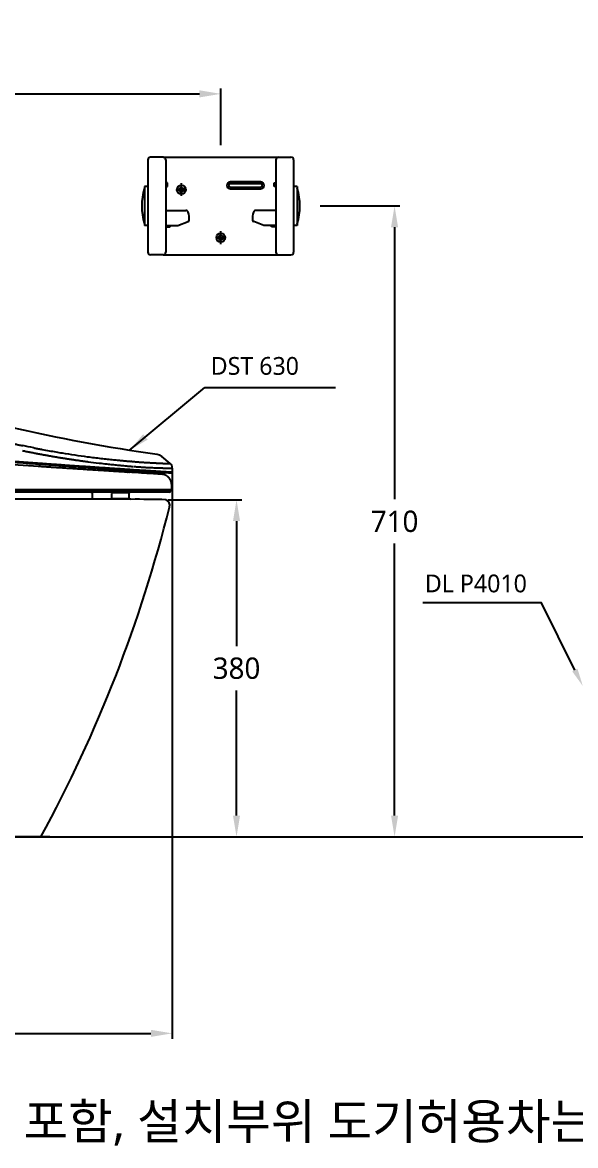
# Model space of a CAD drawing. Extents: x -4358 to 1981, y -50 to 2478.
# Drawn here: x -3610 to -2988, y -50 to 1214 of the extents above; entities that cross this region are included whole.
import ezdxf

# ---------------------------------------------------------------- set-up
doc = ezdxf.new("R2010")
doc.units = 0
doc.header["$LTSCALE"] = 20
doc.header["$MEASUREMENT"] = 0
doc.layers.get('0').update_dxf_attribs({"linetype": 'CONTINUOUS'})
doc.layers.get('DEFPOINTS').update_dxf_attribs({"linetype": 'CONTINUOUS'})
for name, color, linetype in [('1', 7, 'CONTINUOUS'), ('2', 2, 'CONTINUOUS'), ('3', 3, 'CONTINUOUS'), ('4', 4, 'CONTINUOUS'), ('6', 6, 'CONTINUOUS')]:
    doc.layers.add(name, color=color, linetype=linetype)
doc.styles.add('GHS', font='romans', dxfattribs={"bigfont": 'ghs'})
doc.styles.add('ROMANS', font='NanumGothic.ttf', dxfattribs={"height": 10.144927})
doc.styles.get("Standard").update_dxf_attribs({"font": 'NanumGothic.ttf'})
doc.dimstyles.get("Standard").update_dxf_attribs({"dimtxt": 2.7, "dimasz": 2.5, "dimexe": 1.5, "dimexo": 1.5, "dimgap": 1.5, "dimtad": 1, "dimdec": 0, "dimlfac": 10, "dimzin": 0, "dimdsep": 46, "dimtxsty": 'Standard', "dimcen": 0, "dimclrt": 2, "dimadec": 0, "dimazin": 0, "dimtfac": 1, "dimtdec": 0, "dimtmove": 0, "dimatfit": 3, "dimfxl": 0, "dimtolj": 1, "dimtzin": 0, "dimarcsym": 0})

# ---------------------------------------------------------------- blocks, each defined once
blk = doc.blocks.new('*D60')
at = {"color": 3, "lineweight": -2}
for p, q in [((-3275.3, 1007.6), (-3185.5, 1007.6)), ((-3191.5, 983.6), (-3191.5, 677.6)), ((-3191.5, 321.6), (-3191.5, 627.6)), ((-3232.5, 297.6), (-3185.5, 297.6))]:
    blk.add_line(p, q, dxfattribs=at)
at = {"color": 3}
for points in [[(-3195.5, 983.6), (-3187.5, 983.6), (-3191.5, 1007.6)], [(-3195.5, 321.6), (-3187.5, 321.6), (-3191.5, 297.6)]]:
    blk.add_solid(points, dxfattribs=at)
at = {"layer": 'DEFPOINTS', "color": 0}
for p in [(-3277.1, 1007.6), (-3234.3, 297.6), (-3191.5, 297.6)]:
    blk.add_point(p, dxfattribs=at)
at = {"color": 2, "insert": (-3191.5, 652.6), "char_height": 24, "attachment_point": 5}
blk.add_mtext('\\A1;710', dxfattribs=at)
blk = doc.blocks.new('*D61')
at = {"layer": '1', "color": 3, "lineweight": -2}
for p, q in [((-4107.1, 1090.3), (-4107.1, 1139.8)), ((-3387.1, 1076.1), (-3387.1, 1139.8)), ((-4083.1, 1133.8), (-3411.1, 1133.8))]:
    blk.add_line(p, q, dxfattribs=at)
at = {"layer": '1', "color": 3}
for points in [[(-4083.1, 1137.8), (-4083.1, 1129.8), (-4107.1, 1133.8)], [(-3411.1, 1137.8), (-3411.1, 1129.8), (-3387.1, 1133.8)]]:
    blk.add_solid(points, dxfattribs=at)
at = {"layer": 'DEFPOINTS', "color": 0}
for p in [(-3387.1, 1133.8), (-4107.1, 1088.5), (-3387.1, 1074.3)]:
    blk.add_point(p, dxfattribs=at)
at = {"layer": '1', "color": 2, "insert": (-3747.1, 1158.9), "char_height": 24, "attachment_point": 5}
blk.add_mtext('\\A1;720', dxfattribs=at)
blk = doc.blocks.new('*D63')
at = {"color": 3, "lineweight": -2}
for p, q in [((-3446.9, 677), (-3363.4, 677)), ((-3369.4, 653), (-3369.4, 512.4)), ((-3369.4, 321.6), (-3369.4, 462.2)), ((-3577.9, 297.6), (-3363.4, 297.6))]:
    blk.add_line(p, q, dxfattribs=at)
at = {"color": 3}
for points in [[(-3373.4, 653), (-3365.4, 653), (-3369.4, 677)], [(-3373.4, 321.6), (-3365.4, 321.6), (-3369.4, 297.6)]]:
    blk.add_solid(points, dxfattribs=at)
at = {"layer": 'DEFPOINTS', "color": 0}
for p in [(-3448.7, 677), (-3579.7, 297.6), (-3369.4, 297.6)]:
    blk.add_point(p, dxfattribs=at)
at = {"color": 2, "insert": (-3369.4, 487.3), "char_height": 24, "attachment_point": 5}
blk.add_mtext('\\A1;380', dxfattribs=at)
blk = doc.blocks.new('*D58')
at = {"color": 3, "lineweight": -2}
for p, q in [((-3441.7, 710.8), (-3441.7, 70.5)), ((-4107.1, 295.8), (-4107.1, 70.5)), ((-4083.1, 76.5), (-3465.7, 76.5))]:
    blk.add_line(p, q, dxfattribs=at)
at = {"color": 3}
for points in [[(-4083.1, 80.5), (-4083.1, 72.5), (-4107.1, 76.5)], [(-3465.7, 80.5), (-3465.7, 72.5), (-3441.7, 76.5)]]:
    blk.add_solid(points, dxfattribs=at)
at = {"layer": 'DEFPOINTS', "color": 0}
for p in [(-3441.7, 712.6), (-4107.1, 297.6), (-3441.7, 76.5)]:
    blk.add_point(p, dxfattribs=at)
at = {"color": 2, "insert": (-3776.6, 101.6), "char_height": 24, "attachment_point": 5}
blk.add_mtext('\\A1;665', dxfattribs=at)

msp = doc.modelspace()

# ---------------------------------------------------------------- linework, layer by layer
for p, q in [((-3444.1, 717.7), (-3453.6, 725.8)), ((-3489.7, 707.8), (-3490.2, 707.8)), ((-3589.7, 688.1), (-3770.9, 688.1)), ((-3484.3, 688.1), (-3589.7, 688.1)), ((-3532, 684.1), (-3532, 682.1)), ((-3509.6, 682.1), (-3509.6, 684.1)), ((-3490.1, 684.9), (-3509.4, 684.9)), ((-3490.4, 679.6), (-3490.1, 684.9)), ((-3443.6, 688.1), (-3484.3, 688.1)), ((-3443.6, 687.1), (-3443.6, 688.1)), ((-3532, 682.1), (-3531.8, 678.9)), ((-3509.9, 678.9), (-3509.6, 682.1)), ((-4032.5, 297.6), (-3579.6, 297.6)), ((-3602.4, 297.6), (-3638.1, 297.6)), ((-3579.7, 297.6), (-3602.4, 297.6))]:
    msp.add_line(p, q)
at = {"flags": 128}
for points in [[(-3592.4, 714.4), (-3615.1, 716), (-3643.4, 717.7), (-3667.2, 719.4), (-3691.3, 721.2), (-3714.8, 722.9)], [(-3453.6, 725.8), (-3456, 727.3), (-3458.7, 728.1)], [(-3490.2, 707.8), (-3501.1, 708.5), (-3512.6, 709.2), (-3524.8, 710), (-3537.4, 710.8), (-3550.6, 711.7), (-3564.2, 712.6), (-3578.2, 713.5), (-3591.8, 714.4)], [(-3454.2, 705.7), (-3454.2, 705.7), (-3454.3, 705.7), (-3454.8, 705.8), (-3455.6, 705.8), (-3456.6, 705.9), (-3457.7, 705.9), (-3459.1, 706), (-3460.8, 706.1), (-3462.8, 706.2), (-3465, 706.4), (-3467.5, 706.5), (-3470.2, 706.7), (-3473.2, 706.8), (-3476.4, 707), (-3479.9, 707.2), (-3483.5, 707.5), (-3487.4, 707.7), (-3490.9, 707.9)]]:
    msp.add_lwpolyline(points, dxfattribs=at)
for centre, radius, start, end in [((-3167.5, 2761.9), 2054.5, 252.4104, 261.8538), ((-3448.3, 712.6), 6.57, 359.1455, 50.9237), ((-3442.6, 708.2), 1, 266.4563, 1.7302), ((-7440.8, 630.6), 4000, 1.112, 1.1732), ((-3454.4, 701.2), 4.5, 87.0013, 92.5369), ((-3508.1, 684.1), 1.5, 90, 180), ((-3489.3, 684.8), 0.8, 90, 177), ((-3445.1, 687.1), 1.5, 270, 0), ((-3529.7, 679.1), 2.09, 183.3968, 224.1836), ((-3511.9, 679.1), 2, 310.3791, 355), ((-3491.4, 679.6), 1, 270, 357), ((-3481.2, -371.3), 1048.8, 88.2225, 90.3973), ((-3451.6, 670.6), 7, 345.0248, 65.6339), ((-4969.1, 1049.3), 1571, 331.4141, 345.9855)]:
    msp.add_arc(centre, radius, start, end)
for points, knots in [([(-3785.9, 789.7), (-3785.1, 789.4), (-3783.6, 788.8), (-3781.3, 787.9), (-3779.1, 787), (-3776.9, 786.1), (-3774.7, 785.3), (-3772.6, 784.5), (-3770.6, 783.7), (-3768.5, 782.9), (-3763.8, 781.1), (-3756.5, 778.4), (-3746.4, 774.8), (-3736, 771.2), (-3725.7, 767.7), (-3714.7, 764.2), (-3703.5, 760.6), (-3692, 757.2), (-3680.8, 754), (-3669.9, 751), (-3658.9, 748.1), (-3647.9, 745.4), (-3639.5, 743.4), (-3633.5, 742), (-3630.1, 741.2), (-3621.8, 740.4), (-3618.1, 739.6), (-3614.2, 738.8), (-3611.5, 738.2), (-3610.1, 737.9)], [0, 0, 0, 0, 0.0138734, 0.0274604, 0.0407621, 0.0537798, 0.0665145, 0.0789673, 0.0911392, 0.1030313, 0.1146445, 0.1743901, 0.2332494, 0.2926039, 0.3566416, 0.4143727, 0.4843971, 0.5538583, 0.6141013, 0.6800954, 0.7433561, 0.8059629, 0.8717218, 0.8905761, 0.9104379, 0.9313089, 0.9531911, 0.9760871, 1, 1, 1, 1]), ([(-3803.3, 733.5), (-3769, 730.6), (-3734.7, 727.8), (-3666.8, 722.4), (-3633.2, 719.9), (-3595.7, 717.5)], [0, 0, 0, 0, 0.5, 0.5, 1, 1, 1, 1]), ([(-3596.1, 717.5), (-3596.9, 717.6), (-3598.5, 717.7), (-3601, 717.9), (-3603.4, 718.1), (-3605.9, 718.2), (-3608.4, 718.4), (-3610.8, 718.6), (-3613.3, 718.8), (-3615.7, 719), (-3618.2, 719.1), (-3620.6, 719.3), (-3631.4, 719.8), (-3641.2, 720.5), (-3654.7, 721.5), (-3668.3, 722.6), (-3681.7, 723.6), (-3695.2, 724.6), (-3708.4, 725.7), (-3721.5, 726.7), (-3734.2, 727.8), (-3746.7, 728.8), (-3758.8, 729.8), (-3770.5, 730.8), (-3779.9, 731.6), (-3787.3, 732.2), (-3792.6, 732.6), (-3798, 733.1), (-3801.5, 733.4), (-3803.3, 733.5)], [0, 0, 0, 0, 0.012464, 0.024918, 0.037363, 0.049797, 0.062222, 0.074637, 0.087043, 0.09944, 0.111828, 0.124207, 0.136578, 0.204114, 0.271685, 0.338603, 0.405781, 0.47176, 0.537293, 0.60049, 0.66414, 0.724262, 0.784264, 0.840206, 0.896076, 0.921897, 0.947823, 0.973857, 1, 1, 1, 1]), ([(-3803.2, 734.6), (-3802.4, 734.5), (-3800.6, 734.3), (-3797.9, 734.1), (-3795.2, 733.9), (-3792.6, 733.7), (-3789.9, 733.4), (-3787.3, 733.2), (-3784.6, 733), (-3782, 732.8), (-3779.3, 732.5), (-3776.7, 732.3), (-3774.1, 732.1), (-3771.4, 731.9), (-3768.8, 731.7), (-3766.2, 731.4), (-3763.6, 731.2), (-3761, 731), (-3758.4, 730.8), (-3755.8, 730.6), (-3753.2, 730.4), (-3750.6, 730.1), (-3748, 729.9), (-3745.4, 729.7), (-3742.9, 729.5), (-3740.3, 729.3), (-3737.7, 729.1), (-3735.2, 728.9), (-3732.6, 728.7), (-3730.1, 728.5), (-3727.6, 728.3), (-3725, 728.1), (-3722.5, 727.9), (-3720, 727.7), (-3717.4, 727.5), (-3714.9, 727.3), (-3712.4, 727.1), (-3709.9, 726.9), (-3707.4, 726.7), (-3704.9, 726.5), (-3702.5, 726.3), (-3699, 726), (-3694.6, 725.6), (-3689.1, 725.2), (-3683.8, 724.8), (-3678.4, 724.4), (-3673, 724), (-3667.7, 723.6), (-3662.4, 723.1), (-3657.1, 722.7), (-3651.8, 722.3), (-3646.5, 721.9), (-3641.3, 721.6), (-3636, 721.2), (-3630.8, 720.8), (-3621, 720.4), (-3615.8, 720), (-3610.7, 719.6), (-3605.6, 719.3), (-3600.4, 718.9), (-3597.1, 718.6), (-3595.4, 718.5)], [0, 0, 0, 0, 0.0129911, 0.0259606, 0.0389085, 0.0518349, 0.0647398, 0.0776231, 0.0904848, 0.103325, 0.1161436, 0.1289406, 0.1417161, 0.1544701, 0.1672024, 0.1799133, 0.1926025, 0.2052702, 0.2179163, 0.2305409, 0.2431439, 0.2557254, 0.2682852, 0.2808236, 0.2933403, 0.3058355, 0.3183091, 0.3307612, 0.3431916, 0.3556006, 0.3679879, 0.3803537, 0.3926979, 0.4050206, 0.4173217, 0.4296012, 0.4418591, 0.4540955, 0.4663103, 0.4785035, 0.4906752, 0.5028253, 0.529434, 0.5559936, 0.5825041, 0.6089656, 0.635378, 0.6617414, 0.6880557, 0.7143209, 0.740537, 0.7667041, 0.7928221, 0.8188911, 0.844911, 0.8708818, 0.8968036, 0.9226763, 0.9484999, 0.9742745, 1, 1, 1, 1]), ([(-3597.6, 735.4), (-3597.2, 735.3), (-3596.5, 735.2), (-3595.7, 735), (-3595.3, 735)], [0, 0, 0, 0, 0.499994, 1, 1, 1, 1]), ([(-3595.3, 735), (-3594.9, 734.9), (-3594, 734.7), (-3592.6, 734.4), (-3591.1, 734.2), (-3589.7, 733.9), (-3586.1, 733.2), (-3580.4, 732.2), (-3572.9, 730.9), (-3563.3, 729.3), (-3551.4, 727.4), (-3539.3, 725.7), (-3529.6, 724.5), (-3522, 723.6), (-3514.9, 722.8), (-3509.3, 722.2), (-3505.2, 721.8), (-3502.6, 721.5), (-3500, 721.3), (-3497.4, 721), (-3495, 720.8), (-3492.6, 720.6), (-3490.3, 720.4), (-3488.8, 720.3), (-3488, 720.2)], [0, 0, 0, 0, 0.01144, 0.023136, 0.035087, 0.047293, 0.059754, 0.126886, 0.191105, 0.252501, 0.37783, 0.506279, 0.579686, 0.651397, 0.721418, 0.78976, 0.817745, 0.845233, 0.872232, 0.898744, 0.924774, 0.950325, 0.975399, 1, 1, 1, 1]), ([(-3610.3, 732.4), (-3609.6, 732.2), (-3608.2, 731.9), (-3606.1, 731.5), (-3604, 731.1), (-3601.9, 730.6), (-3599.8, 730.2), (-3598.4, 730), (-3597.7, 729.8)], [0, 0, 0, 0, 0.169159, 0.337321, 0.504485, 0.670654, 0.835825, 1, 1, 1, 1]), ([(-3595.4, 729.4), (-3594.9, 729.3), (-3594, 729.1), (-3592.5, 728.8), (-3591, 728.6), (-3589.5, 728.3), (-3588, 728), (-3586.5, 727.7), (-3584.9, 727.4), (-3583.4, 727.2), (-3581.8, 726.9), (-3580.2, 726.6), (-3578.6, 726.3), (-3577, 726), (-3575.3, 725.7), (-3573.7, 725.5), (-3572, 725.2), (-3570.4, 724.9), (-3568.7, 724.6), (-3567, 724.3), (-3565.3, 724.1), (-3563.5, 723.8), (-3561.8, 723.5), (-3560.1, 723.2), (-3558.3, 723), (-3556.5, 722.7), (-3554.7, 722.4), (-3552.9, 722.2), (-3551.1, 721.9), (-3549.3, 721.6), (-3547.5, 721.4), (-3545.7, 721.1), (-3543.8, 720.9), (-3542, 720.6), (-3540.1, 720.3), (-3538.2, 720.1), (-3532.9, 719.4), (-3525.1, 718.4), (-3516.2, 717.4), (-3510.3, 716.8), (-3506.4, 716.4), (-3503.4, 716.1), (-3500.6, 715.8), (-3497.8, 715.5), (-3495.2, 715.3), (-3492.8, 715.1), (-3490.4, 714.9), (-3488.2, 714.7), (-3486.8, 714.6), (-3486.1, 714.5)], [0, 0, 0, 0, 0.011972, 0.024091, 0.036357, 0.04877, 0.061331, 0.074038, 0.086893, 0.099894, 0.113043, 0.126339, 0.139781, 0.153371, 0.167109, 0.180993, 0.195024, 0.209202, 0.223528, 0.238001, 0.25262, 0.267387, 0.282301, 0.297362, 0.31257, 0.327924, 0.343426, 0.359075, 0.374871, 0.390814, 0.406903, 0.42314, 0.439523, 0.456054, 0.472731, 0.489556, 0.506527, 0.618756, 0.703402, 0.760464, 0.789942, 0.819779, 0.848594, 0.876385, 0.903153, 0.928899, 0.953622, 0.977322, 1, 1, 1, 1]), ([(-3486.8, 710), (-3487.2, 710.1), (-3487.9, 710.1), (-3489, 710.2), (-3490.1, 710.2), (-3491.2, 710.3), (-3492.4, 710.4), (-3495.2, 710.6), (-3499.9, 710.9), (-3506.3, 711.3), (-3512.9, 711.8), (-3519.7, 712.2), (-3526.8, 712.7), (-3534.3, 713.2), (-3542, 713.7), (-3549.9, 714.3), (-3557.9, 714.8), (-3565.9, 715.4), (-3573.8, 715.9), (-3580, 716.4), (-3584.6, 716.7), (-3587.4, 716.9), (-3590.3, 717.1), (-3593.2, 717.3), (-3595.1, 717.5), (-3596.1, 717.5)], [0, 0, 0, 0, 0.01203, 0.02403, 0.036003, 0.047947, 0.059864, 0.071754, 0.138424, 0.204914, 0.268844, 0.3328, 0.401468, 0.470091, 0.540564, 0.611119, 0.680658, 0.750214, 0.815877, 0.881849, 0.905421, 0.92902, 0.952647, 0.976306, 1, 1, 1, 1]), ([(-3595.7, 717.5), (-3585.5, 716.8), (-3575.4, 716), (-3555.7, 714.7), (-3546.2, 714), (-3527.7, 712.7), (-3518.8, 712.1), (-3501.8, 711), (-3493.6, 710.5), (-3486, 710)], [0, 0, 0, 0, 0.25, 0.25, 0.5, 0.5, 0.75, 0.75, 1, 1, 1, 1]), ([(-3595.4, 718.5), (-3594.8, 718.5), (-3593.8, 718.4), (-3592.2, 718.3), (-3590.6, 718.2), (-3589.1, 718.1), (-3587.5, 718), (-3586, 717.8), (-3584.4, 717.7), (-3582.9, 717.6), (-3581.3, 717.5), (-3579.8, 717.4), (-3578.3, 717.3), (-3576.8, 717.2), (-3575.3, 717.1), (-3573.8, 717), (-3572.3, 716.9), (-3570.8, 716.8), (-3569.4, 716.7), (-3567.9, 716.6), (-3566.5, 716.5), (-3563, 716.2), (-3557.6, 715.8), (-3550.3, 715.3), (-3543.2, 714.9), (-3536.2, 714.4), (-3529.3, 713.9), (-3522.5, 713.5), (-3515.9, 713), (-3510.8, 712.7), (-3507, 712.4), (-3504.4, 712.3), (-3501.9, 712.1), (-3499.4, 711.9), (-3497, 711.8), (-3494.6, 711.6), (-3492.2, 711.5), (-3489.8, 711.3), (-3487.5, 711.1), (-3486, 711), (-3485.2, 711)], [0, 0, 0, 0, 0.012828, 0.025626, 0.038392, 0.051127, 0.063832, 0.076505, 0.089147, 0.101759, 0.114339, 0.126889, 0.139407, 0.151895, 0.164351, 0.176777, 0.189171, 0.201534, 0.213867, 0.226168, 0.238439, 0.250678, 0.314057, 0.376887, 0.439167, 0.500898, 0.563926, 0.626563, 0.688811, 0.750669, 0.775798, 0.800883, 0.825925, 0.850923, 0.875878, 0.90079, 0.925657, 0.950482, 0.975263, 1, 1, 1, 1]), ([(-3492, 708), (-3492.4, 708), (-3493.1, 708.1), (-3494.2, 708.1), (-3495.4, 708.2), (-3496.6, 708.3), (-3497.8, 708.4), (-3499.1, 708.4), (-3500.3, 708.5), (-3501.7, 708.6), (-3503, 708.7), (-3506.1, 708.9), (-3510.9, 709.2), (-3518.6, 709.7), (-3527.7, 710.2), (-3536.9, 710.8), (-3544.9, 711.4), (-3551.5, 711.8), (-3558.2, 712.2), (-3564.8, 712.7), (-3571.6, 713.1), (-3577.2, 713.5), (-3581.5, 713.8), (-3584.4, 713.9), (-3587.2, 714.1), (-3590, 714.3), (-3591.8, 714.4), (-3592.7, 714.5)], [0, 0, 0, 0, 0.013183, 0.026616, 0.040298, 0.054227, 0.068402, 0.08282, 0.097482, 0.112385, 0.12753, 0.142916, 0.216094, 0.285799, 0.391735, 0.500091, 0.561653, 0.62509, 0.689152, 0.750072, 0.811182, 0.875037, 0.901509, 0.927241, 0.952234, 0.976488, 1, 1, 1, 1]), ([(-3487.2, 720.2), (-3486.9, 720.1), (-3486.3, 720.1), (-3485.5, 720), (-3484.6, 720), (-3483.8, 719.9), (-3483, 719.8), (-3482.2, 719.8), (-3481.4, 719.7), (-3480.6, 719.7), (-3479.9, 719.6), (-3479.2, 719.5), (-3478.2, 719.5), (-3477.1, 719.4), (-3475.8, 719.3), (-3474.5, 719.2), (-3473.2, 719.1), (-3471.9, 719.1), (-3471.1, 719), (-3470.6, 719)], [0, 0, 0, 0, 0.0486696, 0.0967577, 0.1442705, 0.191214, 0.237594, 0.283416, 0.3286853, 0.373407, 0.4175861, 0.4612274, 0.5043354, 0.5838152, 0.6645007, 0.7464237, 0.8296204, 0.914131, 1, 1, 1, 1]), ([(-3443.8, 707.3), (-3443.8, 707.3), (-3443.7, 707.3), (-3444.1, 707.3), (-3445, 707.4), (-3446.7, 707.5), (-3448.9, 707.6), (-3451.8, 707.8), (-3455.6, 708), (-3460.3, 708.3), (-3466.2, 708.7), (-3472.6, 709.1), (-3479.4, 709.6), (-3484.4, 709.9), (-3486.8, 710)], [0, 0, 0, 0, 0.000325, 0.085218, 0.170152, 0.255095, 0.340059, 0.425229, 0.510167, 0.61232, 0.714244, 0.813635, 0.908369, 1, 1, 1, 1]), ([(-3486, 710), (-3483.3, 709.8), (-3477.9, 709.5), (-3470.8, 709), (-3464.3, 708.6), (-3458.6, 708.2), (-3453.7, 707.9), (-3449.7, 707.7), (-3446.6, 707.5), (-3444.3, 707.3), (-3443, 707.3), (-3442.5, 707.2), (-3442.6, 707.2), (-3442.6, 707.2)], [0, 0, 0, 0, 0.100069, 0.200122, 0.300157, 0.400159, 0.500121, 0.600064, 0.700005, 0.799938, 0.899858, 0.999757, 1, 1, 1, 1]), ([(-3485.2, 714.5), (-3484.9, 714.4), (-3484.4, 714.4), (-3483.5, 714.3), (-3482.6, 714.3), (-3481.8, 714.2), (-3481, 714.1), (-3480.1, 714.1), (-3479.3, 714), (-3478.6, 714), (-3477.8, 713.9), (-3477, 713.9), (-3476.3, 713.8), (-3475.5, 713.8), (-3474.8, 713.7), (-3474.1, 713.7), (-3473.4, 713.6), (-3472.7, 713.6), (-3472, 713.5), (-3471.4, 713.5), (-3470.7, 713.5), (-3470.1, 713.4), (-3469.5, 713.4), (-3468.8, 713.4), (-3468.4, 713.4), (-3468.2, 713.4)], [0, 0, 0, 0, 0.047392, 0.094429, 0.141112, 0.18744, 0.233412, 0.279028, 0.324289, 0.369193, 0.413741, 0.457933, 0.501768, 0.545248, 0.58837, 0.631137, 0.673547, 0.7156, 0.757298, 0.798639, 0.839624, 0.880253, 0.920525, 0.960441, 1, 1, 1, 1]), ([(-3485.2, 711), (-3482.5, 710.8), (-3477.1, 710.5), (-3469.9, 710), (-3463.4, 709.6), (-3457.7, 709.2), (-3452.8, 708.9), (-3448.7, 708.7), (-3445.5, 708.5), (-3443.3, 708.4), (-3441.8, 708.3), (-3441.6, 708.3), (-3441.6, 708.2)], [0, 0, 0, 0, 0.101033, 0.200696, 0.300439, 0.400656, 0.500028, 0.600378, 0.70027, 0.80012, 0.900162, 1, 1, 1, 1]), ([(-3470.6, 719), (-3469.9, 718.9), (-3468.3, 718.8), (-3466.1, 718.7), (-3463.7, 718.6), (-3461.7, 718.5), (-3460.1, 718.4), (-3459, 718.3), (-3458, 718.3), (-3457, 718.2), (-3456.1, 718.2), (-3455.2, 718.2), (-3454, 718.1), (-3452.6, 718), (-3451, 718), (-3449.5, 717.9), (-3448, 717.8), (-3446.9, 717.8), (-3446, 717.8), (-3445.5, 717.7), (-3445.1, 717.7), (-3444.8, 717.7), (-3444.4, 717.7), (-3444.2, 717.7), (-3444.1, 717.7), (-3444.1, 717.7), (-3444.1, 717.7)], [0, 0, 0, 0, 0.045615, 0.091134, 0.140788, 0.200489, 0.228935, 0.256635, 0.283594, 0.309816, 0.3353, 0.360047, 0.38405, 0.442328, 0.495585, 0.551706, 0.61443, 0.691877, 0.734636, 0.771224, 0.80157, 0.839324, 0.886538, 0.936166, 0.974305, 1, 1, 1, 1]), ([(-3468.2, 713.4), (-3467.3, 713.3), (-3465.3, 713.2), (-3462.4, 713.1), (-3459.8, 713), (-3457.5, 712.9), (-3455.5, 712.8), (-3453.6, 712.8), (-3451.8, 712.7), (-3449.9, 712.7), (-3448.1, 712.6), (-3446.4, 712.6), (-3444.9, 712.6), (-3443.6, 712.5), (-3442.5, 712.5), (-3441.9, 712.5), (-3441.6, 712.5), (-3441.7, 712.5), (-3441.7, 712.5)], [0, 0, 0, 0, 0.057523, 0.117499, 0.179928, 0.235341, 0.283339, 0.333259, 0.385102, 0.447383, 0.51168, 0.577993, 0.646321, 0.725953, 0.81255, 0.893893, 0.974507, 1, 1, 1, 1]), ([(-3442.4, 694.3), (-3442.4, 694.4), (-3442.4, 694.6), (-3442.5, 695), (-3442.5, 695.3), (-3442.6, 695.6), (-3442.6, 695.9), (-3442.7, 696.2), (-3442.7, 696.5), (-3442.8, 696.8), (-3442.9, 697.1), (-3443, 697.4), (-3443.1, 697.6), (-3443.2, 697.9), (-3443.2, 698.1), (-3443.3, 698.4), (-3443.4, 698.6), (-3443.5, 698.8), (-3443.7, 699.1), (-3443.8, 699.3), (-3443.9, 699.5), (-3444, 699.7), (-3444.1, 699.9), (-3444.2, 700), (-3444.3, 700.2), (-3444.4, 700.4), (-3444.5, 700.5), (-3444.6, 700.7), (-3444.7, 700.8), (-3444.8, 701), (-3444.9, 701.1), (-3445, 701.2), (-3445.1, 701.3), (-3445.2, 701.5), (-3445.3, 701.6), (-3445.4, 701.7), (-3445.5, 701.8), (-3445.6, 701.9), (-3445.6, 701.9), (-3445.7, 702), (-3445.8, 702.1), (-3445.9, 702.2), (-3445.9, 702.2), (-3446, 702.3), (-3446, 702.3), (-3446.1, 702.4), (-3446.1, 702.4), (-3446.4, 702.6), (-3446.7, 703), (-3447.3, 703.4), (-3447.9, 703.9), (-3448.6, 704.2), (-3449.2, 704.6), (-3449.9, 704.9), (-3450.5, 705.1), (-3451.2, 705.3), (-3451.9, 705.5), (-3452.6, 705.6), (-3453.3, 705.7), (-3453.9, 705.7), (-3454.4, 705.7), (-3454.6, 705.7)], [0, 0, 0, 0, 0.018456, 0.036575, 0.054356, 0.071799, 0.088904, 0.105672, 0.122102, 0.138194, 0.153949, 0.169366, 0.184445, 0.199186, 0.21359, 0.227656, 0.241384, 0.254774, 0.267827, 0.280542, 0.292919, 0.304959, 0.316661, 0.328025, 0.339051, 0.34974, 0.360091, 0.370104, 0.379779, 0.389117, 0.398117, 0.406779, 0.415103, 0.42309, 0.430739, 0.43805, 0.445024, 0.451659, 0.457957, 0.463917, 0.46954, 0.474825, 0.479772, 0.484381, 0.488652, 0.492586, 0.496182, 0.499441, 0.539593, 0.579472, 0.619075, 0.658404, 0.697458, 0.736237, 0.774742, 0.812972, 0.850927, 0.888607, 0.926013, 0.963144, 1, 1, 1, 1]), ([(-3590.1, 685.6), (-3590.9, 685.6), (-3592.5, 685.6), (-3594.9, 685.6), (-3597.2, 685.6), (-3599.6, 685.6), (-3602, 685.6), (-3604.4, 685.6), (-3606.7, 685.6), (-3609.1, 685.6), (-3611.5, 685.6), (-3613.9, 685.6), (-3616.3, 685.6), (-3618.7, 685.6), (-3621.1, 685.6), (-3628.1, 685.6), (-3630.6, 685.6), (-3633, 685.6), (-3635.4, 685.6), (-3640.6, 685.6), (-3648.7, 685.6), (-3659.7, 685.6), (-3670.7, 685.6), (-3681.7, 685.6), (-3692.8, 685.6), (-3703.9, 685.6), (-3715, 685.6), (-3724.1, 685.6), (-3731.1, 685.6), (-3736.1, 685.6), (-3741.1, 685.6), (-3746, 685.6), (-3751, 685.6), (-3756, 685.6), (-3760.9, 685.6), (-3765.9, 685.6), (-3769.2, 685.6), (-3770.9, 685.6)], [0, 0, 0, 0, 0.0138759, 0.02775, 0.0416226, 0.0554937, 0.0693637, 0.0832328, 0.0971012, 0.1109691, 0.1248368, 0.1387045, 0.1525723, 0.1664406, 0.1803096, 0.1941794, 0.2080504, 0.2219227, 0.2357965, 0.2496721, 0.3122633, 0.3748347, 0.4374067, 0.5000003, 0.5625915, 0.6251628, 0.6877349, 0.7503284, 0.7780775, 0.8058204, 0.833559, 0.8612951, 0.8890303, 0.9167667, 0.9445059, 0.9722497, 1, 1, 1, 1]), ([(-3717.6, 688.1), (-3716.8, 688.1), (-3715.2, 688.1), (-3712.8, 688.1), (-3710.4, 688.1), (-3708.1, 688.1), (-3705.7, 688.1), (-3703.3, 688.1), (-3701, 688.1), (-3698.6, 688.1), (-3696.2, 688.1), (-3693.8, 688.1), (-3691.5, 688.1), (-3689.1, 688.1), (-3686.8, 688.1), (-3684.4, 688.1), (-3682, 688.1), (-3679.7, 688.1), (-3677.3, 688.1), (-3675, 688.1), (-3672.6, 688.1), (-3670.3, 688.1), (-3667.9, 688.1), (-3665.6, 688.1), (-3663.2, 688.1), (-3660.9, 688.1), (-3658.6, 688.1), (-3656.2, 688.1), (-3653.9, 688.1), (-3651.6, 688.1), (-3649.2, 688.1), (-3646.9, 688.1), (-3644.6, 688.1), (-3642.3, 688.1), (-3640, 688.1), (-3637.6, 688.1), (-3635.3, 688.1), (-3633, 688.1), (-3630.7, 688.1), (-3628.4, 688.1), (-3621.4, 688.1), (-3619.1, 688.1), (-3616.8, 688.1), (-3614.6, 688.1), (-3612.3, 688.1), (-3610, 688.1), (-3607.7, 688.1), (-3605.4, 688.1), (-3603.1, 688.1), (-3600.8, 688.1), (-3598.6, 688.1), (-3596.3, 688.1), (-3594, 688.1), (-3591.8, 688.1), (-3590.3, 688.1), (-3589.5, 688.1)], [0, 0, 0, 0, 0.018931, 0.03786, 0.056787, 0.075711, 0.094633, 0.113552, 0.132469, 0.151383, 0.170295, 0.189204, 0.208111, 0.227016, 0.245918, 0.264818, 0.283715, 0.30261, 0.321502, 0.340392, 0.359279, 0.378164, 0.397047, 0.415927, 0.434805, 0.45368, 0.472553, 0.491423, 0.510291, 0.529156, 0.548019, 0.56688, 0.585738, 0.604594, 0.623447, 0.642298, 0.661146, 0.679992, 0.698836, 0.717677, 0.736515, 0.755352, 0.774185, 0.793017, 0.811845, 0.830672, 0.849496, 0.868317, 0.887137, 0.905953, 0.924767, 0.943579, 0.962389, 0.981196, 1, 1, 1, 1]), ([(-3485.3, 685.6), (-3485.7, 685.6), (-3486.5, 685.6), (-3487.6, 685.6), (-3488.8, 685.6), (-3489.9, 685.6), (-3491.1, 685.6), (-3492.3, 685.6), (-3493.5, 685.6), (-3494.7, 685.6), (-3495.9, 685.6), (-3497.1, 685.6), (-3498.3, 685.6), (-3499.5, 685.6), (-3500.7, 685.6), (-3502, 685.6), (-3503.2, 685.6), (-3504.5, 685.6), (-3505.7, 685.6), (-3507, 685.6), (-3509.9, 685.6), (-3514.4, 685.6), (-3520.7, 685.6), (-3527.1, 685.6), (-3533.7, 685.6), (-3540.4, 685.6), (-3547.2, 685.6), (-3554.2, 685.6), (-3559.8, 685.6), (-3564.1, 685.6), (-3566.9, 685.6), (-3569.8, 685.6), (-3572.6, 685.6), (-3575.5, 685.6), (-3578.4, 685.6), (-3581.3, 685.6), (-3584.2, 685.6), (-3587.2, 685.6), (-3589.1, 685.6), (-3590.1, 685.6)], [0, 0, 0, 0, 0.013123, 0.026242, 0.039357, 0.052469, 0.065577, 0.078684, 0.091788, 0.104891, 0.117993, 0.131095, 0.144197, 0.1573, 0.170404, 0.18351, 0.196618, 0.20973, 0.222844, 0.235963, 0.249086, 0.311842, 0.374541, 0.437241, 0.500001, 0.562757, 0.625456, 0.688156, 0.750915, 0.775844, 0.800759, 0.825663, 0.850561, 0.875454, 0.900348, 0.925246, 0.950152, 0.975069, 1, 1, 1, 1]), ([(-3589.5, 688.1), (-3579.5, 688.1), (-3569.8, 688.1), (-3550.8, 688.1), (-3541.6, 688.1), (-3523.8, 688.1), (-3515.3, 688.1), (-3499, 688.1), (-3491.2, 688.1), (-3483.9, 688.1)], [0, 0, 0, 0, 0.25, 0.25, 0.5, 0.5, 0.75, 0.75, 1, 1, 1, 1]), ([(-3533.3, 685.6), (-3533.1, 685.6), (-3533, 685.6), (-3532.6, 685.4), (-3532.5, 685.3), (-3532.3, 685), (-3532.2, 684.9), (-3532, 684.5), (-3532, 684.3), (-3532, 684.1)], [0, 0, 0, 0, 0.25, 0.25, 0.5, 0.5, 0.75, 0.75, 1, 1, 1, 1]), ([(-3445.1, 685.6), (-3445.1, 685.6), (-3445.1, 685.6), (-3445.1, 685.6), (-3445.1, 685.6), (-3445.2, 685.6), (-3445.2, 685.6), (-3445.3, 685.6), (-3445.3, 685.6), (-3445.4, 685.6), (-3445.5, 685.6), (-3445.6, 685.6), (-3445.7, 685.6), (-3446, 685.6), (-3446.7, 685.6), (-3447.9, 685.6), (-3449.5, 685.6), (-3451.5, 685.6), (-3453.7, 685.6), (-3456.3, 685.6), (-3459.1, 685.6), (-3462.2, 685.6), (-3465.6, 685.6), (-3469.1, 685.6), (-3472.9, 685.6), (-3476, 685.6), (-3478.3, 685.6), (-3479.6, 685.6), (-3481, 685.6), (-3482.4, 685.6), (-3483.9, 685.6), (-3484.8, 685.6), (-3485.3, 685.6)], [0, 0, 0, 0, 0.0109605, 0.0219172, 0.0328709, 0.0438224, 0.0547725, 0.0657219, 0.0766714, 0.0876219, 0.098574, 0.1095286, 0.1204865, 0.1314483, 0.1968292, 0.2622148, 0.3269376, 0.3916652, 0.4554252, 0.5191901, 0.5817103, 0.6442351, 0.7052715, 0.7663126, 0.8256586, 0.8850095, 0.9041796, 0.9233422, 0.9425013, 0.9616612, 0.980826, 1, 1, 1, 1]), ([(-3483.9, 688.1), (-3477.5, 688.1), (-3471.7, 688.1), (-3461.5, 688.1), (-3457.2, 688.1), (-3450.3, 688.1), (-3447.6, 688.1), (-3444.1, 688.1), (-3443.2, 688.1), (-3443.2, 688.1)], [0, 0, 0, 0, 0.25, 0.25, 0.5, 0.5, 0.75, 0.75, 1, 1, 1, 1]), ([(-3442.2, 689.2), (-3442.2, 689.2), (-3442.2, 689), (-3442.2, 688.7), (-3442.4, 688.5), (-3442.6, 688.3), (-3442.8, 688.2), (-3443, 688.1), (-3443.1, 688.1), (-3443.2, 688.1)], [0, 0, 0, 0, 0.02977, 0.271719, 0.513668, 0.627471, 0.74646, 0.870637, 1, 1, 1, 1]), ([(-3592.8, 677.6), (-3600.9, 677.6), (-3609, 677.6), (-3630, 677.6), (-3638.2, 677.6), (-3654.7, 677.6), (-3663, 677.6), (-3679.7, 677.6), (-3688.1, 677.6), (-3704.9, 677.6), (-3713.3, 677.6), (-3730.2, 677.6), (-3738.6, 677.6), (-3755.6, 677.6), (-3764.1, 677.6), (-3781, 677.6), (-3789.5, 677.6), (-3798, 677.6)], [0, 0, 0, 0, 0.125, 0.125, 0.25, 0.25, 0.375, 0.375, 0.5, 0.5, 0.625, 0.625, 0.75, 0.75, 0.875, 0.875, 1, 1, 1, 1]), ([(-3489.5, 677.6), (-3493.1, 677.6), (-3496.7, 677.6), (-3504.2, 677.6), (-3508.1, 677.6), (-3516.1, 677.6), (-3520.1, 677.6), (-3528.5, 677.6), (-3532.7, 677.6), (-3541.4, 677.6), (-3545.8, 677.6), (-3554.9, 677.6), (-3559.4, 677.6), (-3568.8, 677.6), (-3573.5, 677.6), (-3583, 677.6), (-3587.9, 677.6), (-3592.8, 677.6)], [0, 0, 0, 0, 0.125, 0.125, 0.25, 0.25, 0.375, 0.375, 0.5, 0.5, 0.625, 0.625, 0.75, 0.75, 0.875, 0.875, 1, 1, 1, 1]), ([(-3510, 678.6), (-3509.3, 678.6), (-3506.8, 678.6), (-3503, 678.6), (-3498.7, 678.6), (-3495.4, 678.6), (-3493.1, 678.6), (-3491.6, 678.6), (-3491.4, 678.6), (-3491.4, 678.6)], [0, 0, 0, 0, 0.0524426, 0.2112526, 0.3711777, 0.5311027, 0.6899128, 0.8465391, 1, 1, 1, 1]), ([(-3488.5, 677.5), (-3488.5, 677.5), (-3488.8, 677.6), (-3489.2, 677.6), (-3489.5, 677.6)], [0, 0, 0, 0, 0.007117, 1, 1, 1, 1])]:
    msp.add_open_spline(points, degree=3, knots=knots)
for points, degree in [([(-3597.6, 735.4), (-3601.8, 736.2), (-3605.9, 737.1), (-3610.1, 737.9)], 3), ([(-3597.7, 729.8), (-3596.9, 729.7), (-3596.2, 729.5), (-3595.4, 729.4)], 3), ([(-3492, 708), (-3491.9, 708), (-3491.7, 708), (-3491.5, 708)], 3), ([(-3491.5, 708), (-3492, 707.9)], 1), ([(-3490.9, 707.9), (-3491.5, 707.9)], 1), ([(-3487.2, 720.2), (-3487.5, 720.2), (-3487.8, 720.2), (-3488, 720.2)], 3), ([(-3442.2, 689.2), (-3442.3, 690.9), (-3442.3, 692.6), (-3442.4, 694.3)], 3)]:
    msp.add_open_spline(points, degree=degree)
at = {"layer": '1'}
for p, q in [((-3436.8, 1025.9), (-3425.8, 1025.9)), ((-3431.4, 1019.1), (-3431.4, 1033.4)), ((-3387.1, 964.8), (-3387.1, 979.1)), ((-3392.5, 971.7), (-3381.4, 971.7))]:
    msp.add_line(p, q, dxfattribs=at)
at = {"layer": '3', "extrusion": (0, 0, -1)}
msp.add_lwpolyline([(2988.6, 485.3), (3026.3, 561), (3159.6, 561)], dxfattribs=at)
msp.add_solid([(2991.5, 483.8), (2979.6, 467.4), (2985.6, 486.8)], dxfattribs=at)
at = {"layer": '4'}
for p, q in [((-3452.1, 1062.6), (-3466.1, 1062.6)), ((-3452.1, 1062.6), (-3322.1, 1062.6)), ((-3322.1, 1062.6), (-3308.1, 1062.6)), ((-3469.1, 1059.6), (-3469.1, 955.6)), ((-3449.1, 1059.6), (-3449.1, 955.6)), ((-3325.1, 1059.6), (-3325.1, 955.6)), ((-3305.1, 1059.6), (-3305.1, 955.6)), ((-3473.1, 1029.6), (-3473.1, 985.6)), ((-3469.1, 1029.6), (-3473.1, 1029.6)), ((-3447, 1033.6), (-3449.1, 1033.6)), ((-3449.1, 1029.6), (-3447, 1029.6)), ((-3447, 1029.6), (-3447, 1033.6)), ((-3327.2, 1033.6), (-3325.1, 1033.6)), ((-3327.2, 1029.6), (-3327.2, 1033.6)), ((-3325.1, 1029.6), (-3327.2, 1029.6)), ((-3301.1, 1029.6), (-3305.1, 1029.6)), ((-3301.1, 1029.6), (-3301.1, 985.6)), ((-3449.1, 1002.6), (-3426.6, 1002.6)), ((-3325.1, 1002.6), (-3347.5, 1002.6)), ((-3435.6, 985.6), (-3424, 990)), ((-3338.6, 985.6), (-3350.1, 990)), ((-3469.1, 985.6), (-3473.1, 985.6)), ((-3449.1, 985.6), (-3435.6, 985.6)), ((-3449.1, 984.1), (-3444.2, 984.1)), ((-3444.2, 984.1), (-3444.2, 985.6)), ((-3325.1, 985.6), (-3338.6, 985.6)), ((-3329.9, 984.1), (-3329.9, 985.6)), ((-3325.1, 984.1), (-3329.9, 984.1)), ((-3301.1, 985.6), (-3305.1, 985.6)), ((-3452.1, 952.6), (-3466.1, 952.6)), ((-3452.1, 952.6), (-3322.1, 952.6)), ((-3322.1, 952.6), (-3308.1, 952.6))]:
    msp.add_line(p, q, dxfattribs=at)
for points in [[(-3342.2, 1026.9, 1), (-3342.2, 1034.7), (-3376.4, 1034.7, 1), (-3376.4, 1026.9)], [(-3342.2, 1028.9, 1), (-3342.2, 1032.7), (-3376.4, 1032.7, 1), (-3376.4, 1028.9)]]:
    msp.add_lwpolyline(points, format="xyb", close=True, dxfattribs=at)
for centre, radius in [((-3431.4, 1025.9), 5), ((-3431.4, 1025.9), 2.5), ((-3387.1, 972), 5), ((-3387.1, 972), 2.5)]:
    msp.add_circle(centre, radius, dxfattribs=at)
for centre, radius, start, end in [((-3466.1, 1059.6), 3, 90, 180), ((-3452.1, 1059.6), 3, 0, 90), ((-3322.1, 1059.6), 3, 90, 180), ((-3308.1, 1059.6), 3, 0, 90), ((-3407.9, 1007.6), 68.2, 162.9409, 197.0591), ((-3366.2, 1007.6), 68.2, 342.9409, 17.0591), ((-3426.6, 999.6), 3, 20.743, 90), ((-3441.1, 994.1), 18.5, 352.3216, 20.743), ((-3333, 994.1), 18.5, 159.257, 187.6784), ((-3347.5, 999.6), 3, 90, 159.257), ((-3424.8, 991.9), 2, 290.9719, 352.3216), ((-3349.4, 991.9), 2, 187.6784, 249.0281), ((-3466.1, 955.6), 3, 180, 270), ((-3452.1, 955.6), 3, 270, 0), ((-3322.1, 955.6), 3, 180, 270), ((-3308.1, 955.6), 3, 270, 0)]:
    msp.add_arc(centre, radius, start, end, dxfattribs=at)
at = {"layer": '6'}
msp.add_lwpolyline([(-3107.1, 2222.7), (-4107.1, 2222.7), (-4107.1, 297.6), (-2179.6, 297.6), (-2179.6, 1322.6)], dxfattribs=at)

# ---------------------------------------------------------------- texts
at = {"layer": '2', "ltscale": 1.2, "insert": (-3398.4, 827.5), "char_height": 20, "attachment_point": 4, "style": 'ROMANS'}
msp.add_mtext('DST 630', dxfattribs=at)
at = {"layer": '2', "insert": (-3157.4, 582.7), "char_height": 20, "attachment_point": 4, "style": 'ROMANS'}
msp.add_mtext('DL P4010', dxfattribs=at)
at = {"layer": '3', "color": 1, "insert": (-4119.9, -2.5), "char_height": 40, "attachment_point": 1, "style": 'GHS'}
msp.add_mtext_dynamic_manual_height_columns('{\\fNanumGothic|b0|i0|c129|p50;※주의: 비데 개폐높이 포함, 설치부위 도기허용차는 ±5%이므로 반드시 실측 확인 후 시공하십시오.}', width=2648.262, gutter_width=13.5, heights=[0], dxfattribs=at)

# ---------------------------------------------------------------- dimensions: what is measured, and where the dimension line sits
dim = msp.add_linear_dim(base=(-3191.5, 297.6), p1=(-3277.1, 1007.6), p2=(-3234.3, 297.6), angle=90, dimstyle='Standard', override={"dimscale": 1.2, "dimtxt": 20, "dimasz": 20, "dimexe": 5, "dimgap": 10, "dimtih": 1, "dimtoh": 1, "dimlfac": 1, "dimzin": 12, "dimclrd": 3, "dimclre": 3, "dimazin": 2, "dimarcsym": 1})
dim.commit()
dim.dimension.update_dxf_attribs({"geometry": '*D60', "text_midpoint": (-3191.5, 652.6), "dimtype": 160})
dim = msp.add_linear_dim(base=(-3441.7, 76.5), p1=(-4107.1, 297.6), p2=(-3441.7, 712.6), dimstyle='Standard', override={"dimscale": 1.2, "dimtxt": 20, "dimasz": 20, "dimexe": 5, "dimgap": 10, "dimtoh": 1, "dimlfac": 1, "dimzin": 12, "dimclrd": 3, "dimclre": 3, "dimazin": 2, "dimarcsym": 1})
dim.commit()
dim.dimension.update_dxf_attribs({"geometry": '*D58', "text_midpoint": (-3776.6, 76.5), "dimtype": 160})
dim = msp.add_linear_dim(base=(-3369.4, 297.6), p1=(-3448.7, 677), p2=(-3579.7, 297.6), angle=90, text='380', dimstyle='Standard', override={"dimscale": 1.2, "dimtxt": 20, "dimasz": 20, "dimexe": 5, "dimgap": 10, "dimtih": 1, "dimtoh": 1, "dimlfac": 1, "dimzin": 12, "dimclrd": 3, "dimclre": 3, "dimazin": 2, "dimarcsym": 1})
dim.commit()
dim.dimension.update_dxf_attribs({"geometry": '*D63', "text_midpoint": (-3369.4, 487.3)})
at = {"layer": '1'}
dim = msp.add_linear_dim(base=(-3387.1, 1133.8), p1=(-4107.1, 1088.5), p2=(-3387.1, 1074.3), dimstyle='Standard', override={"dimscale": 1.2, "dimtxt": 20, "dimasz": 20, "dimexe": 5, "dimgap": 10, "dimlfac": 1, "dimclrd": 3, "dimclre": 3}, dxfattribs=at)
dim.commit()
dim.dimension.update_dxf_attribs({"geometry": '*D61', "text_midpoint": (-3747.1, 1133.8), "dimtype": 160})

# ---------------------------------------------------------------- leaders
msp.add_leader([(-3490.4, 732.3), (-3405.2, 803.5), (-3257.9, 803.5)], dimstyle='Standard', override={"dimscale": 1.2, "dimtxt": 20, "dimasz": 20, "dimexe": 5, "dimgap": 10, "dimtad": 0, "dimtoh": 1, "dimlfac": 1, "dimzin": 12, "dimclrd": 3, "dimclre": 3, "dimazin": 2, "dimarcsym": 1})

doc.saveas('drawing.dxf')
